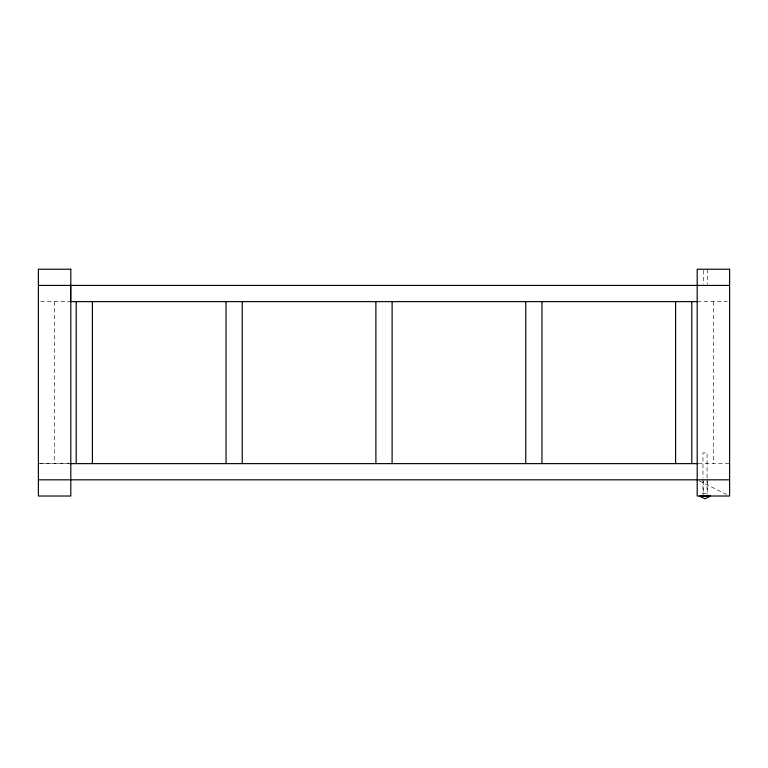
<?xml version="1.0" encoding="UTF-8"?>
<svg xmlns="http://www.w3.org/2000/svg" width="768" height="768" viewBox="0 0 768 768"><rect width="100%" height="100%" fill="white"/><g stroke="black" fill="none" stroke-linecap="round" stroke-linejoin="round"><path stroke-width="0.58" stroke-dasharray="3.84 2.88" d="M40.714 463.584L69.638 463.152M40.714 301.622L70.8 301.622M697.2 301.622L727.325 301.622M38.4 463.622L70.8 463.622M698.4 463.622L729.6 463.622M702.365 493.402L707.654 493.402M699.293 480.864L726.461 494.448M713.395 301.622L713.395 463.622M707.328 269.222L707.328 284.266M707.328 480.979L707.328 496.022M707.059 477.917L707.059 452.899L702.96 452.899L702.96 477.917M707.059 479.107L707.059 493.402M703.277 270.374L703.277 284.266M703.277 480.979L703.277 496.022M702.96 479.107L702.96 493.402M54.605 301.622L54.605 463.622"/><path stroke-width="1.15" d="M38.4 285.418L729.6 285.418M70.205 301.622L697.814 301.622M70.205 463.622L697.805 463.622M38.4 479.818L729.6 479.818M699.946 496.099L710.074 496.099M691.795 301.622L691.795 463.622M675.6 301.622L675.6 463.622M541.949 301.622L541.949 463.622M525.754 301.622L525.754 463.622M392.102 301.622L392.102 463.622M375.898 301.622L375.898 463.622M242.246 301.622L242.246 463.622M226.051 301.622L226.051 463.622M92.4 301.622L92.4 463.622M76.205 301.622L76.205 463.622M70.608 285.418L70.608 301.622M710.074 496.32L705.014 498.778L699.946 496.32L710.074 496.32M70.8 269.222L38.4 269.222L38.4 496.022L70.8 496.022L70.8 269.222M729.6 269.222L697.2 269.222L697.2 496.022L729.6 496.022L729.6 269.222"/></g></svg>
